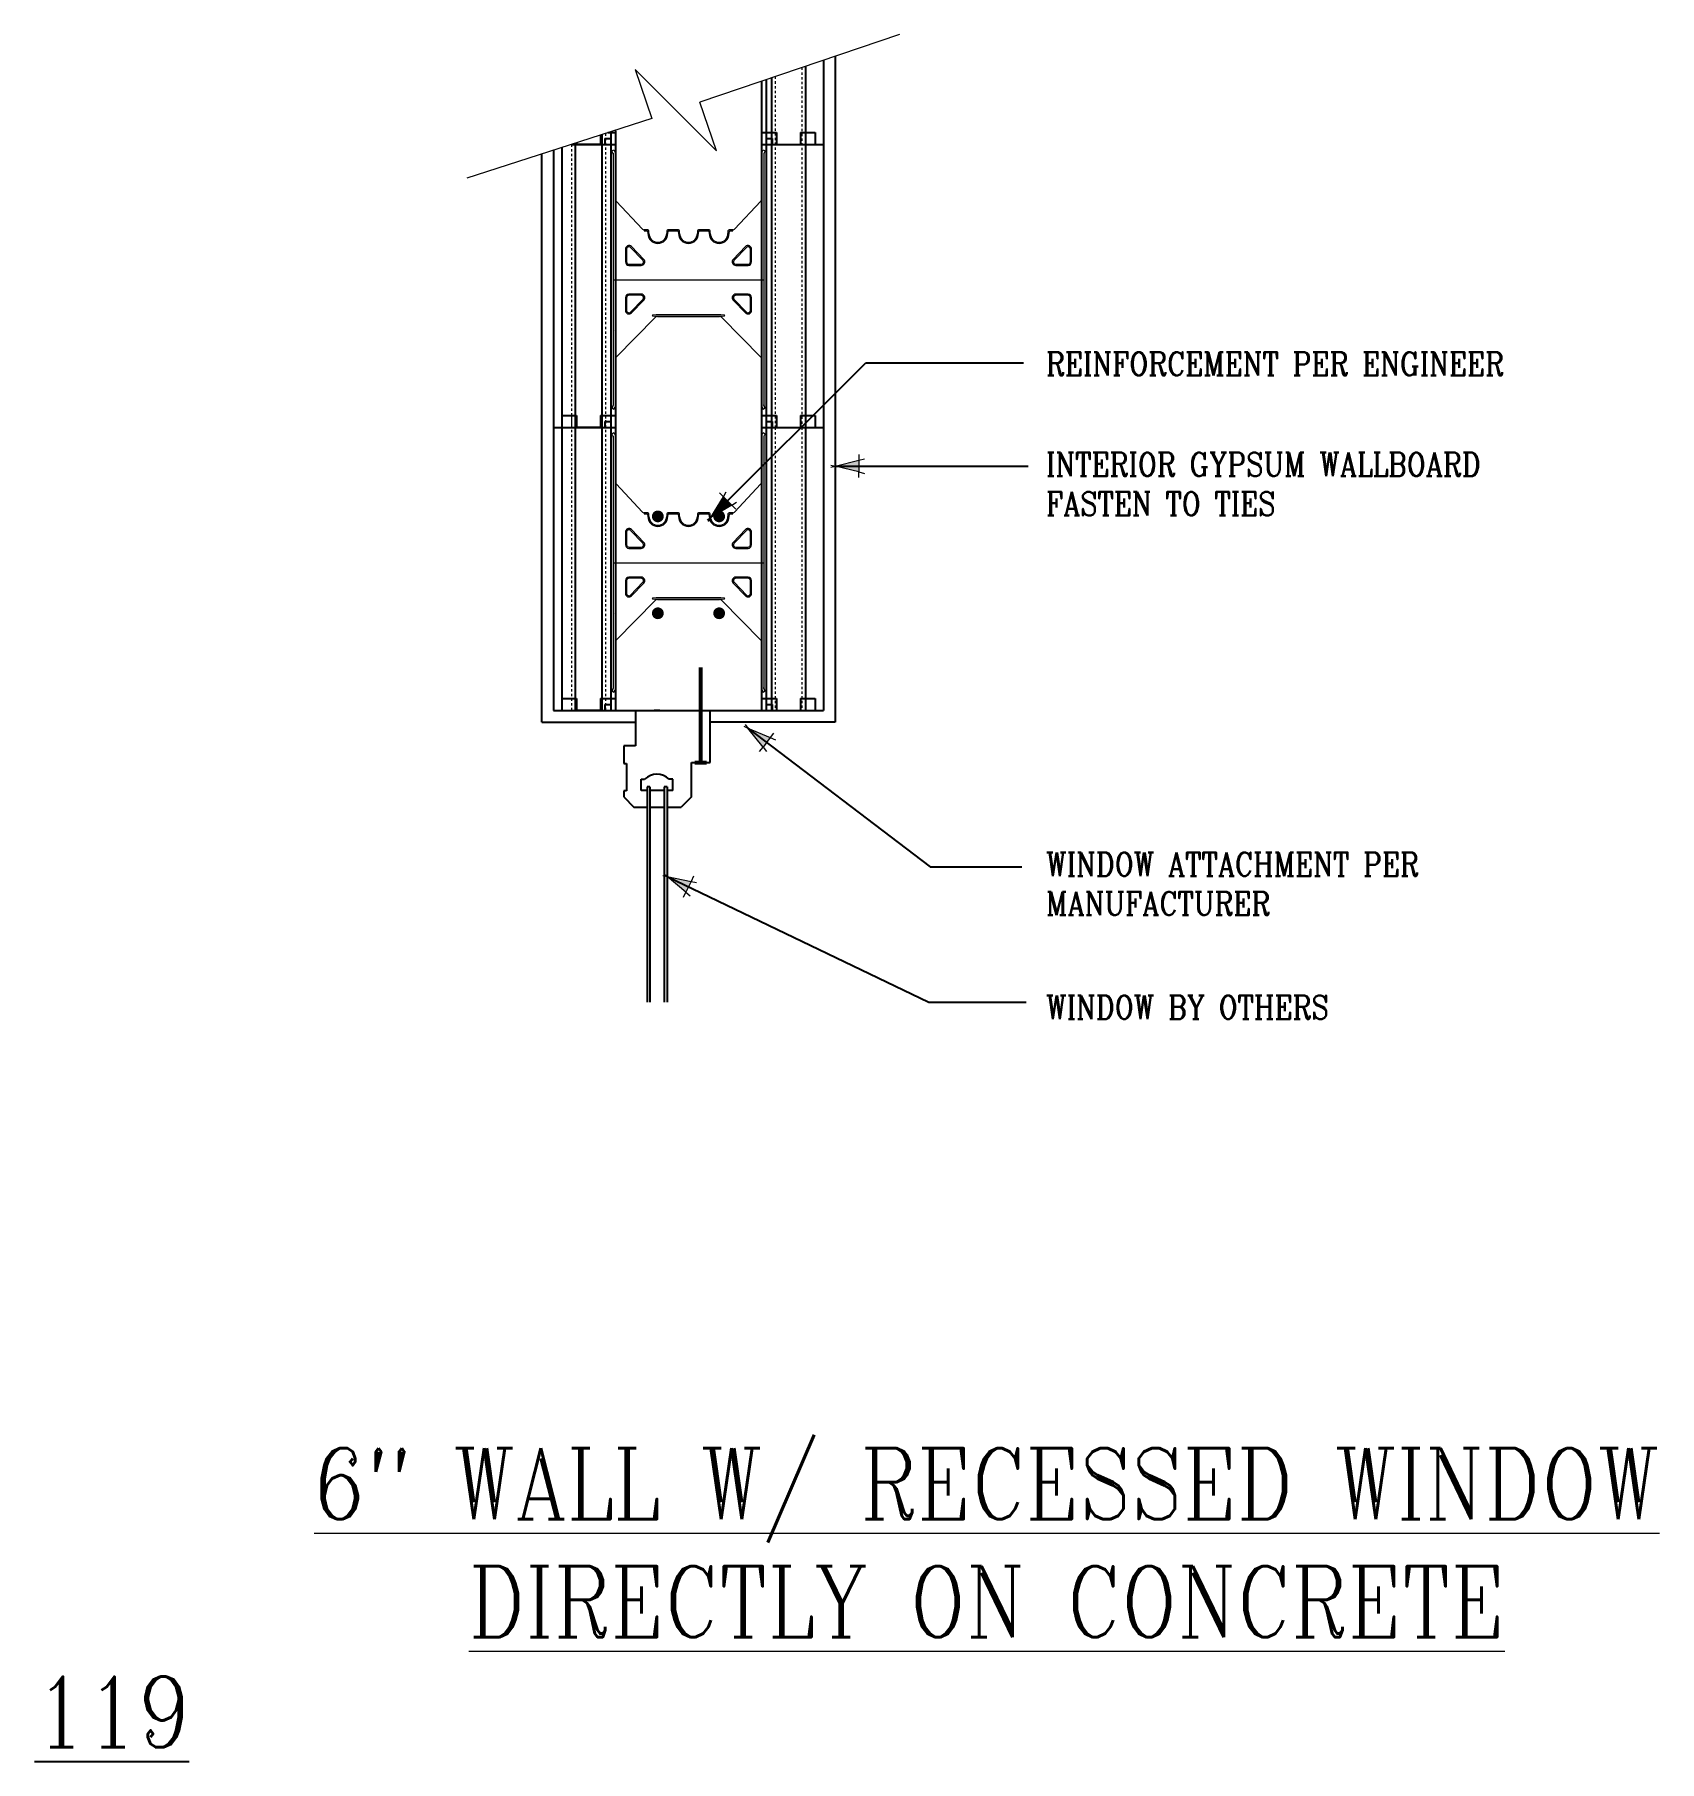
# Model space of a CAD drawing. Header units: inches. Extents: x -51.2 to 17.7, y 23.8 to 97.
import ezdxf

# ---------------------------------------------------------------- set-up
doc = ezdxf.new("R2010")
doc.units = ezdxf.units.IN
doc.header["$MEASUREMENT"] = 0
doc.linetypes.add('DASHED2', pattern=[0.375, 0.25, -0.125])
doc.linetypes.add('HIDDEN', pattern=[0.375, 0.25, -0.125])
doc.layers.get('Defpoints').update_dxf_attribs({"color": 252})
for name, color, linetype, lineweight in [('A2 Hatch', 8, 'Continuous', 9), ('A5 heavy', 5, 'Continuous', 53), ('DETAILS', 7, 'Continuous', 13), ('DIM', 3, 'Continuous', 13)]:
    doc.layers.add(name, color=color, linetype=linetype, lineweight=lineweight)
doc.styles.add('ARCTEXT', font='arctext.shx', dxfattribs={"width": 0.85})
doc.styles.add('RomanC', font='romanc.shx', dxfattribs={"width": 0.85, "height": 5})
doc.dimstyles.new('ARCTEXT 1-1', dxfattribs={"dimscale": 0, "dimtxt": 1, "dimasz": 1, "dimexe": 0.1875, "dimexo": 1, "dimgap": 0.5, "dimtad": 1, "dimdec": 4, "dimzin": 3, "dimdsep": 46, "dimlunit": 4, "dimtxsty": 'ARCTEXT', "dimblk": 'ARCHTICK', "dimcen": 1, "dimclrd": 256, "dimclre": 256, "dimclrt": 256, "dimadec": 0, "dimazin": 0, "dimtfac": 1, "dimtdec": 4, "dimtofl": 0, "dimtmove": 2, "dimatfit": 3, "dimldrblk": 'arrow', "dimfxl": 0, "dimtolj": 1, "dimtzin": 0, "dimarcsym": 0})

# ---------------------------------------------------------------- blocks, each defined once
blk = doc.blocks.new('_ArchTick')
at = {"color": 0, "linetype": 'ByBlock', "const_width": 0.15}
blk.add_lwpolyline([(-0.5, -0.5), (0.5, 0.5)], dxfattribs=at)
blk = doc.blocks.new('arrow')
at = {"layer": 'DIM'}
blk.add_hatch(color=253, dxfattribs=at).paths.add_polyline_path([(-2, 0.5), (-2, -0.5), (0, 0)])
at = {"layer": 'DIM', "lineweight": 9}
for points in [[(-2, 0.98), (-2, 0.5), (-2.47, 0.62)], [(0.37, 0.09), (0, 0)], [(0.37, -0.09), (0, 0)], [(-2, -0.98), (-2, -0.5), (-2.47, -0.62)]]:
    blk.add_lwpolyline(points, dxfattribs=at)
at = {"layer": 'DIM', "lineweight": 15}
blk.add_lwpolyline([(0, 0), (-2, -0.5), (-2, 0.5), (0, 0)], dxfattribs=at)

msp = doc.modelspace()

# ---------------------------------------------------------------- linework, layer by layer
at = {"ltscale": 0.15}
for p, q in [((-17.271, 96.097), (-17.271, 67.859)), ((-28.246, 92.359), (-27.221, 92.359)), ((-28.246, 92.359), (-27.221, 92.359)), ((-28.246, 92.359), (-27.221, 92.359)), ((-28.246, 92.358), (-27.221, 92.358)), ((-29.721, 67.859), (-29.721, 91.953)), ((-28.246, 80.359), (-27.221, 80.359)), ((-28.246, 80.359), (-27.221, 80.359)), ((-28.246, 80.359), (-27.221, 80.359)), ((-28.246, 80.359), (-27.221, 80.359)), ((-28.246, 80.359), (-27.221, 80.359)), ((-28.246, 80.359), (-27.221, 80.359)), ((-28.246, 80.358), (-27.221, 80.358)), ((-28.246, 80.358), (-27.221, 80.358)), ((-28.246, 68.359), (-27.221, 68.359)), ((-28.246, 68.359), (-27.221, 68.359)), ((-28.246, 68.359), (-27.221, 68.359)), ((-28.246, 68.358), (-27.221, 68.358)), ((-26.596, 68.359), (-20.396, 68.359)), ((-25.744, 68.359), (-25.744, 66.859)), ((-24.707, 68.359), (-24.957, 68.359)), ((-22.582, 66.141), (-22.582, 68.359)), ((-29.721, 67.859), (-25.744, 67.859)), ((-17.271, 67.859), (-22.582, 67.859)), ((-25.744, 66.859), (-26.244, 66.859)), ((-26.244, 66.859), (-26.244, 66.109)), ((-26.244, 66.109), (-26.119, 66.109)), ((-26.119, 66.109), (-26.119, 64.942)), ((-23.375, 64.692), (-23.375, 66.141)), ((-23.375, 66.141), (-22.582, 66.141)), ((-25.501, 64.956), (-25.501, 65.438)), ((-25.501, 65.438), (-25.355, 65.438)), ((-24.163, 65.438), (-24.31, 65.438)), ((-24.163, 64.956), (-24.163, 65.438)), ((-26.119, 64.942), (-26.244, 64.942)), ((-26.244, 64.942), (-26.244, 64.692)), ((-26.244, 64.692), (-25.81, 64.257)), ((-25.254, 64.956), (-25.501, 64.956)), ((-25.254, 65.118), (-25.254, 55.99)), ((-25.129, 65.118), (-25.254, 65.118)), ((-25.129, 65.118), (-25.129, 55.99)), ((-24.524, 64.956), (-25.129, 64.956)), ((-24.524, 65.118), (-24.524, 55.99)), ((-24.399, 65.118), (-24.524, 65.118)), ((-24.399, 65.118), (-24.399, 55.99)), ((-24.163, 64.956), (-24.399, 64.956)), ((-23.375, 64.692), (-23.81, 64.257)), ((-25.81, 64.257), (-25.254, 64.257)), ((-25.129, 64.257), (-24.524, 64.257)), ((-24.399, 64.257), (-23.81, 64.257))]:
    msp.add_line(p, q, dxfattribs=at)
at = {"color": 1}
for p, q in [((-18.536, 95.669), (-18.536, 80.359)), ((-17.771, 95.928), (-17.771, 80.359)), ((-20.396, 95.039), (-20.396, 92.359)), ((-20.196, 95.107), (-20.196, 80.359)), ((-19.981, 95.18), (-19.981, 80.359)), ((-28.465, 92.359), (-27.046, 92.359)), ((-28.465, 92.359), (-26.596, 92.359)), ((-28.465, 92.359), (-26.596, 92.359)), ((-28.465, 92.359), (-27.046, 92.359)), ((-28.465, 92.359), (-27.046, 92.359)), ((-28.465, 92.359), (-26.596, 92.359)), ((-28.465, 92.358), (-26.596, 92.358)), ((-28.465, 92.358), (-27.046, 92.358)), ((-28.296, 92.413), (-28.296, 80.359)), ((-27.171, 92.359), (-28.296, 92.359)), ((-27.171, 92.359), (-28.296, 92.359)), ((-27.171, 92.359), (-28.296, 92.359)), ((-27.171, 92.358), (-28.296, 92.358)), ((-28.246, 92.43), (-28.246, 92.359)), ((-28.246, 92.43), (-28.246, 92.359)), ((-27.221, 92.761), (-27.221, 92.359)), ((-27.221, 92.761), (-27.221, 92.359)), ((-27.171, 92.777), (-27.171, 80.359)), ((-27.046, 92.609), (-27.046, 92.359)), ((-27.046, 92.609), (-26.796, 92.609)), ((-27.046, 92.609), (-27.046, 92.359)), ((-27.046, 92.609), (-26.796, 92.609)), ((-26.919, 92.859), (-26.596, 92.859)), ((-26.919, 92.859), (-26.596, 92.859)), ((-26.796, 92.873), (-26.796, 80.359)), ((-26.796, 92.359), (-26.596, 92.359)), ((-26.796, 92.359), (-26.596, 92.359)), ((-26.796, 92.359), (-26.596, 92.359)), ((-26.796, 92.358), (-26.596, 92.358)), ((-26.596, 92.941), (-26.596, 80.359)), ((-26.596, 92.859), (-26.596, 92.359)), ((-26.596, 92.859), (-26.596, 92.359)), ((-20.396, 92.859), (-20.396, 80.359)), ((-20.396, 92.859), (-19.771, 92.859)), ((-20.396, 92.859), (-20.396, 92.359)), ((-20.396, 92.859), (-19.771, 92.859)), ((-20.396, 92.359), (-20.196, 92.359)), ((-20.396, 92.359), (-17.771, 92.359)), ((-20.396, 92.359), (-20.196, 92.359)), ((-20.396, 92.359), (-17.771, 92.359)), ((-20.196, 92.609), (-19.946, 92.609)), ((-20.196, 92.609), (-19.946, 92.609)), ((-19.981, 92.359), (-17.771, 92.359)), ((-19.981, 92.359), (-17.771, 92.359)), ((-19.946, 92.609), (-19.946, 92.359)), ((-19.946, 92.609), (-19.946, 92.359)), ((-19.771, 92.859), (-19.771, 92.359)), ((-19.771, 92.859), (-19.771, 92.359)), ((-18.746, 92.859), (-18.746, 92.359)), ((-18.746, 92.859), (-18.121, 92.859)), ((-18.746, 92.859), (-18.746, 92.359)), ((-18.746, 92.859), (-18.121, 92.859)), ((-18.121, 92.859), (-18.121, 92.359)), ((-18.121, 92.859), (-18.121, 92.359)), ((-29.221, 92.114), (-29.221, 80.359)), ((-28.871, 92.228), (-28.871, 80.359)), ((-28.871, 80.859), (-28.246, 80.859)), ((-28.871, 80.859), (-28.871, 68.359)), ((-28.871, 80.859), (-28.246, 80.859)), ((-28.871, 80.859), (-28.246, 80.859)), ((-28.871, 80.859), (-28.246, 80.859)), ((-28.296, 80.859), (-28.296, 68.359)), ((-28.246, 80.859), (-28.246, 80.359)), ((-28.246, 80.859), (-28.246, 80.359)), ((-28.246, 80.859), (-28.246, 80.359)), ((-28.246, 80.859), (-28.246, 80.359)), ((-27.221, 80.859), (-27.221, 80.359)), ((-27.221, 80.859), (-26.596, 80.859)), ((-27.221, 80.859), (-27.221, 80.359)), ((-27.221, 80.859), (-26.596, 80.859)), ((-27.221, 80.859), (-27.221, 80.359)), ((-27.221, 80.859), (-26.596, 80.859)), ((-27.221, 80.859), (-27.221, 80.359)), ((-27.221, 80.859), (-26.596, 80.859)), ((-27.171, 80.859), (-27.171, 68.359)), ((-27.046, 80.609), (-27.046, 80.359)), ((-27.046, 80.609), (-26.796, 80.609)), ((-27.046, 80.609), (-27.046, 80.359)), ((-27.046, 80.609), (-26.796, 80.609)), ((-27.046, 80.609), (-27.046, 80.359)), ((-27.046, 80.609), (-26.796, 80.609)), ((-27.046, 80.609), (-27.046, 80.359)), ((-27.046, 80.609), (-26.796, 80.609)), ((-26.796, 80.609), (-26.796, 68.359)), ((-26.596, 80.859), (-26.596, 68.359)), ((-26.596, 80.859), (-26.596, 80.359)), ((-26.596, 80.859), (-26.596, 80.359)), ((-26.596, 80.859), (-26.596, 80.359)), ((-26.596, 80.859), (-26.596, 80.359)), ((-20.396, 80.859), (-20.396, 68.359)), ((-20.396, 80.859), (-19.771, 80.859)), ((-20.396, 80.859), (-20.396, 80.359)), ((-20.396, 80.859), (-19.771, 80.859)), ((-20.396, 80.859), (-20.396, 80.359)), ((-20.396, 80.859), (-19.771, 80.859)), ((-20.396, 80.859), (-20.396, 80.359)), ((-20.396, 80.859), (-19.771, 80.859)), ((-20.396, 80.859), (-20.396, 80.359)), ((-20.196, 80.609), (-20.196, 68.359)), ((-20.196, 80.609), (-19.946, 80.609)), ((-20.196, 80.609), (-19.946, 80.609)), ((-20.196, 80.609), (-19.946, 80.609)), ((-20.196, 80.609), (-19.946, 80.609)), ((-19.946, 80.609), (-19.946, 80.359)), ((-19.946, 80.609), (-19.946, 80.359)), ((-19.946, 80.609), (-19.946, 80.359)), ((-19.946, 80.609), (-19.946, 80.359)), ((-19.771, 80.859), (-19.771, 80.359)), ((-19.771, 80.859), (-19.771, 80.359)), ((-19.771, 80.859), (-19.771, 80.359)), ((-19.771, 80.859), (-19.771, 80.359)), ((-18.746, 80.859), (-18.746, 80.359)), ((-18.746, 80.859), (-18.121, 80.859)), ((-18.746, 80.859), (-18.746, 80.359)), ((-18.746, 80.859), (-18.121, 80.859)), ((-18.746, 80.859), (-18.746, 80.359)), ((-18.746, 80.859), (-18.121, 80.859)), ((-18.746, 80.859), (-18.746, 80.359)), ((-18.746, 80.859), (-18.121, 80.859)), ((-18.121, 80.859), (-18.121, 80.359)), ((-18.121, 80.859), (-18.121, 80.359)), ((-18.121, 80.859), (-18.121, 80.359)), ((-18.121, 80.859), (-18.121, 80.359)), ((-29.221, 80.359), (-29.221, 68.359)), ((-29.221, 80.359), (-27.046, 80.359)), ((-29.221, 80.359), (-26.596, 80.359)), ((-29.221, 80.359), (-26.596, 80.359)), ((-29.221, 80.359), (-27.046, 80.359)), ((-29.221, 80.359), (-27.046, 80.359)), ((-29.221, 80.359), (-26.596, 80.359)), ((-29.221, 80.359), (-27.046, 80.359)), ((-29.221, 80.359), (-26.596, 80.359)), ((-29.221, 80.359), (-26.596, 80.359)), ((-29.221, 80.359), (-27.046, 80.359)), ((-29.221, 80.359), (-27.046, 80.359)), ((-29.221, 80.359), (-26.596, 80.359)), ((-29.221, 80.358), (-26.596, 80.358)), ((-29.221, 80.358), (-27.046, 80.358)), ((-29.221, 80.358), (-26.596, 80.358)), ((-29.221, 80.358), (-27.046, 80.358)), ((-27.171, 80.359), (-28.296, 80.359)), ((-27.171, 80.359), (-28.296, 80.359)), ((-27.171, 80.359), (-28.296, 80.359)), ((-27.171, 80.359), (-28.296, 80.359)), ((-27.171, 80.359), (-28.296, 80.359)), ((-27.171, 80.359), (-28.296, 80.359)), ((-27.171, 80.358), (-28.296, 80.358)), ((-27.171, 80.358), (-28.296, 80.358)), ((-26.796, 80.359), (-26.596, 80.359)), ((-26.796, 80.359), (-26.596, 80.359)), ((-26.796, 80.359), (-26.596, 80.359)), ((-26.796, 80.358), (-26.596, 80.358)), ((-20.396, 80.359), (-20.196, 80.359)), ((-20.396, 80.359), (-17.771, 80.359)), ((-20.396, 80.359), (-20.196, 80.359)), ((-20.396, 80.359), (-17.771, 80.359)), ((-20.396, 80.359), (-20.196, 80.359)), ((-20.396, 80.359), (-17.771, 80.359)), ((-20.396, 80.359), (-20.196, 80.359)), ((-20.396, 80.359), (-17.771, 80.359)), ((-19.981, 80.359), (-17.771, 80.359)), ((-19.981, 80.359), (-19.981, 68.359)), ((-19.981, 80.359), (-17.771, 80.359)), ((-19.981, 80.359), (-17.771, 80.359)), ((-19.981, 80.359), (-17.771, 80.359)), ((-18.536, 80.359), (-18.536, 68.359)), ((-17.771, 80.359), (-17.771, 68.359)), ((-28.871, 68.859), (-28.246, 68.859)), ((-28.871, 68.859), (-28.246, 68.859)), ((-28.246, 68.859), (-28.246, 68.359)), ((-28.246, 68.859), (-28.246, 68.359)), ((-27.221, 68.859), (-27.221, 68.359)), ((-27.221, 68.859), (-26.596, 68.859)), ((-27.221, 68.859), (-27.221, 68.359)), ((-27.221, 68.859), (-26.596, 68.859)), ((-26.596, 68.859), (-26.596, 68.359)), ((-26.596, 68.859), (-26.596, 68.359)), ((-20.396, 68.859), (-19.771, 68.859)), ((-20.396, 68.859), (-20.396, 68.359)), ((-20.396, 68.859), (-19.771, 68.859)), ((-20.396, 68.859), (-20.396, 68.359)), ((-19.771, 68.859), (-19.771, 68.359)), ((-19.771, 68.859), (-19.771, 68.359)), ((-18.746, 68.859), (-18.746, 68.359)), ((-18.746, 68.859), (-18.121, 68.859)), ((-18.746, 68.859), (-18.746, 68.359)), ((-18.746, 68.859), (-18.121, 68.859)), ((-18.121, 68.859), (-18.121, 68.359)), ((-18.121, 68.859), (-18.121, 68.359)), ((-29.221, 68.359), (-27.046, 68.359)), ((-29.221, 68.359), (-26.596, 68.359)), ((-29.221, 68.359), (-26.596, 68.359)), ((-29.221, 68.359), (-27.046, 68.359)), ((-29.221, 68.359), (-27.046, 68.359)), ((-29.221, 68.359), (-26.596, 68.359)), ((-29.221, 68.358), (-26.596, 68.358)), ((-29.221, 68.358), (-27.046, 68.358)), ((-27.171, 68.359), (-28.296, 68.359)), ((-27.171, 68.359), (-28.296, 68.359)), ((-27.171, 68.359), (-28.296, 68.359)), ((-27.171, 68.358), (-28.296, 68.358)), ((-27.046, 68.609), (-27.046, 68.359)), ((-27.046, 68.609), (-26.796, 68.609)), ((-27.046, 68.609), (-27.046, 68.359)), ((-27.046, 68.609), (-26.796, 68.609)), ((-26.796, 68.359), (-26.596, 68.359)), ((-26.796, 68.359), (-26.596, 68.359)), ((-26.796, 68.359), (-26.596, 68.359)), ((-26.796, 68.358), (-26.596, 68.358)), ((-20.396, 68.359), (-20.196, 68.359)), ((-20.396, 68.359), (-17.771, 68.359)), ((-20.396, 68.359), (-20.196, 68.359)), ((-20.396, 68.359), (-17.771, 68.359)), ((-20.196, 68.609), (-19.946, 68.609)), ((-20.196, 68.609), (-19.946, 68.609)), ((-19.981, 68.359), (-17.771, 68.359)), ((-19.981, 68.359), (-17.771, 68.359)), ((-19.946, 68.609), (-19.946, 68.359)), ((-19.946, 68.609), (-19.946, 68.359))]:
    msp.add_line(p, q, dxfattribs=at)
at = {"color": 1, "linetype": 'HIDDEN', "ltscale": 0.02}
for p, q in [((-28.246, 92.43), (-28.246, 92.359)), ((-28.246, 92.43), (-28.246, 92.359)), ((-27.221, 92.761), (-27.221, 92.359)), ((-27.221, 92.761), (-27.221, 92.359)), ((-26.919, 92.859), (-26.596, 92.859)), ((-26.919, 92.859), (-26.596, 92.859)), ((-20.396, 92.859), (-19.771, 92.859)), ((-20.396, 92.859), (-19.771, 92.859)), ((-20.196, 92.609), (-20.196, 92.359)), ((-20.196, 92.609), (-19.946, 92.609)), ((-20.196, 92.609), (-20.196, 92.359)), ((-20.196, 92.609), (-19.946, 92.609)), ((-19.946, 92.609), (-19.946, 92.359)), ((-19.946, 92.609), (-19.946, 92.359)), ((-19.771, 92.859), (-19.771, 92.359)), ((-19.771, 92.859), (-19.771, 92.359)), ((-18.746, 92.859), (-18.746, 92.359)), ((-18.746, 92.859), (-18.121, 92.859)), ((-18.746, 92.859), (-18.746, 92.359)), ((-18.746, 92.859), (-18.121, 92.859)), ((-18.121, 92.859), (-18.121, 92.359)), ((-18.121, 92.859), (-18.121, 92.359)), ((-28.871, 80.859), (-28.246, 80.859)), ((-28.871, 80.859), (-28.871, 80.359)), ((-28.871, 80.859), (-28.246, 80.859)), ((-28.871, 80.859), (-28.871, 80.359)), ((-28.871, 80.859), (-28.246, 80.859)), ((-28.871, 80.859), (-28.871, 80.359)), ((-28.871, 80.859), (-28.246, 80.859)), ((-28.871, 80.859), (-28.871, 80.359)), ((-28.246, 80.859), (-28.246, 80.359)), ((-28.246, 80.859), (-28.246, 80.359)), ((-28.246, 80.859), (-28.246, 80.359)), ((-28.246, 80.859), (-28.246, 80.359)), ((-27.221, 80.859), (-27.221, 80.359)), ((-27.221, 80.859), (-26.596, 80.859)), ((-27.221, 80.859), (-27.221, 80.359)), ((-27.221, 80.859), (-26.596, 80.859)), ((-27.221, 80.859), (-27.221, 80.359)), ((-27.221, 80.859), (-26.596, 80.859)), ((-27.221, 80.859), (-27.221, 80.359)), ((-27.221, 80.859), (-26.596, 80.859)), ((-20.396, 80.859), (-19.771, 80.859)), ((-20.396, 80.859), (-19.771, 80.859)), ((-20.396, 80.859), (-19.771, 80.859)), ((-20.396, 80.859), (-19.771, 80.859)), ((-20.196, 80.609), (-20.196, 80.359)), ((-20.196, 80.609), (-19.946, 80.609)), ((-20.196, 80.609), (-20.196, 80.359)), ((-20.196, 80.609), (-19.946, 80.609)), ((-20.196, 80.609), (-20.196, 80.359)), ((-20.196, 80.609), (-19.946, 80.609)), ((-20.196, 80.609), (-20.196, 80.359)), ((-20.196, 80.609), (-19.946, 80.609)), ((-19.946, 80.609), (-19.946, 80.359)), ((-19.946, 80.609), (-19.946, 80.359)), ((-19.946, 80.609), (-19.946, 80.359)), ((-19.946, 80.609), (-19.946, 80.359)), ((-19.771, 80.859), (-19.771, 80.359)), ((-19.771, 80.859), (-19.771, 80.359)), ((-19.771, 80.859), (-19.771, 80.359)), ((-19.771, 80.859), (-19.771, 80.359)), ((-18.746, 80.859), (-18.746, 80.359)), ((-18.746, 80.859), (-18.121, 80.859)), ((-18.746, 80.859), (-18.746, 80.359)), ((-18.746, 80.859), (-18.121, 80.859)), ((-18.746, 80.859), (-18.746, 80.359)), ((-18.746, 80.859), (-18.121, 80.859)), ((-18.746, 80.859), (-18.746, 80.359)), ((-18.746, 80.859), (-18.121, 80.859)), ((-18.121, 80.859), (-18.121, 80.359)), ((-18.121, 80.859), (-18.121, 80.359)), ((-18.121, 80.859), (-18.121, 80.359)), ((-18.121, 80.859), (-18.121, 80.359)), ((-28.871, 68.859), (-28.246, 68.859)), ((-28.871, 68.859), (-28.871, 68.359)), ((-28.871, 68.859), (-28.246, 68.859)), ((-28.871, 68.859), (-28.871, 68.359)), ((-28.246, 68.859), (-28.246, 68.359)), ((-28.246, 68.859), (-28.246, 68.359)), ((-27.221, 68.859), (-27.221, 68.359)), ((-27.221, 68.859), (-26.596, 68.859)), ((-27.221, 68.859), (-27.221, 68.359)), ((-27.221, 68.859), (-26.596, 68.859)), ((-20.396, 68.859), (-19.771, 68.859)), ((-20.396, 68.859), (-19.771, 68.859)), ((-19.771, 68.859), (-19.771, 68.359)), ((-19.771, 68.859), (-19.771, 68.359)), ((-18.746, 68.859), (-18.746, 68.359)), ((-18.746, 68.859), (-18.121, 68.859)), ((-18.746, 68.859), (-18.746, 68.359)), ((-18.746, 68.859), (-18.121, 68.859)), ((-18.121, 68.859), (-18.121, 68.359)), ((-18.121, 68.859), (-18.121, 68.359)), ((-20.196, 68.609), (-20.196, 68.359)), ((-20.196, 68.609), (-19.946, 68.609)), ((-20.196, 68.609), (-20.196, 68.359)), ((-20.196, 68.609), (-19.946, 68.609)), ((-19.946, 68.609), (-19.946, 68.359)), ((-19.946, 68.609), (-19.946, 68.359))]:
    msp.add_line(p, q, dxfattribs=at)
at = {"ltscale": 0.15, "const_width": 0.25}
for points in [[(-24.921, 76.584, 1), (-24.671, 76.584, 1)], [(-22.321, 76.584, 1), (-22.071, 76.584, 1)], [(-24.921, 72.476, 1), (-24.671, 72.476, 1)], [(-22.321, 72.476, 1), (-22.071, 72.476, 1)]]:
    msp.add_lwpolyline(points, format="xyb", close=True, dxfattribs=at)
at = {"ltscale": 0.15}
msp.add_arc((-24.832, 64.915), 0.739, 45, 135, dxfattribs=at)
at = {"layer": 'A2 Hatch', "linetype": 'DASHED2', "ltscale": 0.15}
for p, q in [((-19.821, 95.234), (-19.821, 80.359)), ((-18.696, 95.615), (-18.696, 80.359)), ((-28.456, 92.362), (-28.456, 80.359)), ((-27.011, 92.829), (-27.011, 80.359)), ((-28.456, 80.859), (-28.456, 68.359)), ((-27.011, 80.859), (-27.011, 68.359)), ((-19.821, 80.359), (-19.821, 68.359)), ((-18.696, 80.359), (-18.696, 68.359))]:
    msp.add_line(p, q, dxfattribs=at)
at = {"layer": 'A5 heavy', "ltscale": 0.15}
for p, q in [((-22.978, 66.141), (-22.978, 70.182)), ((-23.228, 66.141), (-22.728, 66.141))]:
    msp.add_line(p, q, dxfattribs=at)
at = {"layer": 'DETAILS', "color": 6, "lineweight": 20}
for p, q in [((-26.748, 92.085), (-26.661, 92.135)), ((-26.702, 92.006), (-26.748, 92.085)), ((-26.696, 91.984), (-26.696, 81.286)), ((-26.696, 91.945), (-26.696, 91.981)), ((-26.661, 92.135), (-26.602, 92.033)), ((-26.596, 92.008), (-26.596, 90.029)), ((-20.396, 90.029), (-20.396, 92.008)), ((-20.389, 92.033), (-20.33, 92.135)), ((-20.33, 92.135), (-20.243, 92.085)), ((-20.296, 91.984), (-20.296, 81.286)), ((-20.296, 91.981), (-20.296, 91.945)), ((-20.243, 92.085), (-20.289, 92.006)), ((-26.596, 90.029), (-26.596, 83.267)), ((-26.568, 89.959), (-25.45, 88.769)), ((-21.541, 88.769), (-20.423, 89.959)), ((-20.396, 83.267), (-20.396, 90.029)), ((-25.378, 88.739), (-25.371, 88.739)), ((-25.221, 88.739), (-25.378, 88.739)), ((-25.371, 88.739), (-25.371, 88.689)), ((-25.371, 88.689), (-25.271, 88.689)), ((-25.221, 88.639), (-25.221, 88.584)), ((-25.171, 88.584), (-25.171, 88.689)), ((-24.421, 88.689), (-24.421, 88.584)), ((-23.921, 88.739), (-24.371, 88.739)), ((-24.371, 88.584), (-24.371, 88.639)), ((-24.321, 88.689), (-23.971, 88.689)), ((-23.921, 88.639), (-23.921, 88.584)), ((-23.871, 88.584), (-23.871, 88.689)), ((-23.121, 88.689), (-23.121, 88.584)), ((-22.621, 88.739), (-23.071, 88.739)), ((-23.071, 88.584), (-23.071, 88.639)), ((-23.021, 88.689), (-22.671, 88.689)), ((-22.621, 88.639), (-22.621, 88.584)), ((-22.571, 88.584), (-22.571, 88.689)), ((-21.821, 88.689), (-21.821, 88.584)), ((-21.613, 88.739), (-21.771, 88.739)), ((-21.771, 88.584), (-21.771, 88.639)), ((-21.721, 88.689), (-21.621, 88.689)), ((-21.621, 88.689), (-21.621, 88.739)), ((-21.621, 88.739), (-21.613, 88.739)), ((-26.171, 87.92), (-26.171, 87.379)), ((-26.121, 87.92), (-26.121, 87.379)), ((-25.429, 87.448), (-25.948, 87.989)), ((-25.393, 87.482), (-25.912, 88.023)), ((-21.079, 88.023), (-21.598, 87.482)), ((-21.043, 87.989), (-21.562, 87.448)), ((-20.871, 87.379), (-20.871, 87.92)), ((-20.821, 87.379), (-20.821, 87.92)), ((-26.021, 87.279), (-25.501, 87.279)), ((-26.021, 87.229), (-25.501, 87.229)), ((-21.49, 87.279), (-20.971, 87.279)), ((-21.49, 87.229), (-20.971, 87.229)), ((-26.696, 86.609), (-20.296, 86.609)), ((-26.171, 85.859), (-26.171, 85.317)), ((-26.121, 85.859), (-26.121, 85.317)), ((-25.501, 86.009), (-26.021, 86.009)), ((-25.501, 85.959), (-26.021, 85.959)), ((-25.948, 85.248), (-25.429, 85.789)), ((-25.912, 85.214), (-25.393, 85.755)), ((-21.598, 85.755), (-21.079, 85.214)), ((-21.562, 85.789), (-21.043, 85.248)), ((-20.971, 86.009), (-21.49, 86.009)), ((-20.971, 85.959), (-21.49, 85.959)), ((-20.871, 85.317), (-20.871, 85.859)), ((-20.821, 85.317), (-20.821, 85.859)), ((-26.566, 83.338), (-24.915, 85.015)), ((-24.866, 85.129), (-25.022, 85.113)), ((-25.022, 85.094), (-24.866, 85.079)), ((-23.496, 85.129), (-24.866, 85.129)), ((-24.866, 85.079), (-23.496, 85.079)), ((-24.808, 85.059), (-23.496, 85.059)), ((-22.125, 85.129), (-23.496, 85.129)), ((-23.496, 85.079), (-22.125, 85.079)), ((-23.496, 85.059), (-22.183, 85.059)), ((-21.969, 85.113), (-22.125, 85.129)), ((-22.125, 85.079), (-21.969, 85.094)), ((-22.077, 85.015), (-20.425, 83.338)), ((-26.596, 81.259), (-26.596, 83.267)), ((-20.396, 83.267), (-20.396, 81.259)), ((-26.696, 81.322), (-26.696, 81.286)), ((-20.296, 81.286), (-20.296, 81.322)), ((-26.702, 81.261), (-26.748, 81.182)), ((-26.748, 81.182), (-26.661, 81.132)), ((-26.661, 81.132), (-26.602, 81.234)), ((-20.389, 81.234), (-20.33, 81.132)), ((-20.33, 81.132), (-20.243, 81.182)), ((-20.243, 81.182), (-20.289, 81.261)), ((-26.748, 80.085), (-26.661, 80.135)), ((-26.702, 80.006), (-26.748, 80.085)), ((-26.696, 79.984), (-26.696, 69.286)), ((-26.696, 79.945), (-26.696, 79.981)), ((-26.661, 80.135), (-26.602, 80.033)), ((-26.596, 80.008), (-26.596, 78.029)), ((-20.396, 78.029), (-20.396, 80.008)), ((-20.389, 80.033), (-20.33, 80.135)), ((-20.33, 80.135), (-20.243, 80.085)), ((-20.296, 79.984), (-20.296, 69.286)), ((-20.296, 79.981), (-20.296, 79.945)), ((-20.243, 80.085), (-20.289, 80.006)), ((-26.596, 78.029), (-26.596, 71.267)), ((-26.568, 77.959), (-25.45, 76.769)), ((-21.541, 76.769), (-20.423, 77.959)), ((-20.396, 71.267), (-20.396, 78.029)), ((-25.378, 76.739), (-25.371, 76.739)), ((-25.221, 76.739), (-25.378, 76.739)), ((-25.371, 76.739), (-25.371, 76.689)), ((-25.371, 76.689), (-25.271, 76.689)), ((-25.221, 76.639), (-25.221, 76.584)), ((-25.171, 76.584), (-25.171, 76.689)), ((-24.421, 76.689), (-24.421, 76.584)), ((-23.921, 76.739), (-24.371, 76.739)), ((-24.371, 76.584), (-24.371, 76.639)), ((-24.321, 76.689), (-23.971, 76.689)), ((-23.921, 76.639), (-23.921, 76.584)), ((-23.871, 76.584), (-23.871, 76.689)), ((-23.121, 76.689), (-23.121, 76.584)), ((-22.621, 76.739), (-23.071, 76.739)), ((-23.071, 76.584), (-23.071, 76.639)), ((-23.021, 76.689), (-22.671, 76.689)), ((-22.621, 76.639), (-22.621, 76.584)), ((-22.571, 76.584), (-22.571, 76.689)), ((-21.821, 76.689), (-21.821, 76.584)), ((-21.613, 76.739), (-21.771, 76.739)), ((-21.771, 76.584), (-21.771, 76.639)), ((-21.721, 76.689), (-21.621, 76.689)), ((-21.621, 76.689), (-21.621, 76.739)), ((-21.621, 76.739), (-21.613, 76.739)), ((-26.171, 75.92), (-26.171, 75.379)), ((-26.121, 75.92), (-26.121, 75.379)), ((-25.429, 75.448), (-25.948, 75.989)), ((-25.393, 75.482), (-25.912, 76.023)), ((-21.079, 76.023), (-21.598, 75.482)), ((-21.043, 75.989), (-21.562, 75.448)), ((-20.871, 75.379), (-20.871, 75.92)), ((-20.821, 75.379), (-20.821, 75.92)), ((-26.021, 75.279), (-25.501, 75.279)), ((-26.021, 75.229), (-25.501, 75.229)), ((-21.49, 75.279), (-20.971, 75.279)), ((-21.49, 75.229), (-20.971, 75.229)), ((-26.696, 74.609), (-20.296, 74.609)), ((-25.501, 74.009), (-26.021, 74.009)), ((-20.971, 74.009), (-21.49, 74.009)), ((-26.171, 73.859), (-26.171, 73.317)), ((-26.121, 73.859), (-26.121, 73.317)), ((-25.501, 73.959), (-26.021, 73.959)), ((-25.948, 73.248), (-25.429, 73.789)), ((-25.912, 73.214), (-25.393, 73.755)), ((-21.598, 73.755), (-21.079, 73.214)), ((-21.562, 73.789), (-21.043, 73.248)), ((-20.971, 73.959), (-21.49, 73.959)), ((-20.871, 73.317), (-20.871, 73.859)), ((-20.821, 73.317), (-20.821, 73.859)), ((-26.566, 71.338), (-24.915, 73.015)), ((-24.866, 73.129), (-25.022, 73.113)), ((-25.022, 73.094), (-24.866, 73.079)), ((-23.496, 73.129), (-24.866, 73.129)), ((-24.866, 73.079), (-23.496, 73.079)), ((-24.808, 73.059), (-23.496, 73.059)), ((-22.125, 73.129), (-23.496, 73.129)), ((-23.496, 73.079), (-22.125, 73.079)), ((-23.496, 73.059), (-22.183, 73.059)), ((-21.969, 73.113), (-22.125, 73.129)), ((-22.125, 73.079), (-21.969, 73.094)), ((-22.077, 73.015), (-20.425, 71.338)), ((-26.596, 69.259), (-26.596, 71.267)), ((-20.396, 71.267), (-20.396, 69.259)), ((-26.702, 69.261), (-26.748, 69.182)), ((-26.748, 69.182), (-26.661, 69.132)), ((-26.696, 69.322), (-26.696, 69.286)), ((-26.661, 69.132), (-26.602, 69.234)), ((-20.389, 69.234), (-20.33, 69.132)), ((-20.33, 69.132), (-20.243, 69.182)), ((-20.296, 69.286), (-20.296, 69.322)), ((-20.243, 69.182), (-20.289, 69.261))]:
    msp.add_line(p, q, dxfattribs=at)
for centre, radius, start, end in [((-26.746, 91.981), 0.05, 0, 30), ((-26.646, 92.008), 0.05, 0, 30), ((-20.346, 92.008), 0.05, 150, 180), ((-20.246, 91.981), 0.05, 150, 180), ((-26.496, 90.029), 0.1, 180, 223.83086), ((-20.496, 90.029), 0.1, 316.16914, 360), ((-25.378, 88.839), 0.1, 223.83086, 270), ((-25.271, 88.639), 0.05, 360, 90), ((-25.221, 88.689), 0.05, 0, 90), ((-24.371, 88.689), 0.05, 90, 180), ((-24.321, 88.639), 0.05, 90, 180), ((-23.971, 88.639), 0.05, 360, 90), ((-23.921, 88.689), 0.05, 0, 90), ((-23.071, 88.689), 0.05, 90, 180), ((-23.021, 88.639), 0.05, 90, 180), ((-22.671, 88.639), 0.05, 0, 90), ((-22.621, 88.689), 0.05, 0, 90), ((-21.771, 88.689), 0.05, 90, 180), ((-21.721, 88.639), 0.05, 90, 180), ((-21.613, 88.839), 0.1, 270, 316.16914), ((-26.021, 87.92), 0.15, 43.83086, 180), ((-26.021, 87.92), 0.1, 43.83086, 180), ((-24.796, 88.584), 0.425, 180, 360), ((-24.796, 88.584), 0.375, 180, 0), ((-23.496, 88.584), 0.425, 180, 270), ((-23.496, 88.584), 0.375, 180, 270), ((-23.496, 88.584), 0.425, 270, 0), ((-23.496, 88.584), 0.375, 270, 0), ((-22.196, 88.584), 0.425, 180, 0), ((-22.196, 88.584), 0.375, 180, 0), ((-20.971, 87.92), 0.15, 0, 136.16914), ((-20.971, 87.92), 0.1, 0, 136.16914), ((-26.021, 87.379), 0.15, 180, 270), ((-26.021, 87.379), 0.1, 180, 270), ((-25.501, 87.379), 0.15, 270, 43.83086), ((-25.501, 87.379), 0.1, 270, 43.83086), ((-21.49, 87.379), 0.15, 136.16914, 270), ((-21.49, 87.379), 0.1, 136.16914, 270), ((-20.971, 87.379), 0.15, 270, 0), ((-20.971, 87.379), 0.1, 270, 360), ((-26.021, 85.859), 0.15, 90, 180), ((-26.021, 85.859), 0.1, 90, 180), ((-25.501, 85.859), 0.15, 316.16914, 90), ((-25.501, 85.859), 0.1, 316.16914, 90), ((-21.49, 85.859), 0.15, 90, 223.83086), ((-21.49, 85.859), 0.1, 90, 223.83086), ((-20.971, 85.859), 0.15, 360, 90), ((-20.971, 85.859), 0.1, 0, 90), ((-26.021, 85.317), 0.15, 180, 316.16914), ((-26.021, 85.317), 0.1, 180, 316.16914), ((-25.021, 85.104), 0.01, 97.40989, 262.59011), ((-24.808, 84.909), 0.15, 90, 135), ((-22.183, 84.909), 0.15, 45, 90), ((-21.971, 85.104), 0.01, 277.40989, 82.59011), ((-20.971, 85.317), 0.15, 223.83086, 360), ((-20.971, 85.317), 0.1, 223.83086, 0), ((-26.596, 84.522), 0.1, 180, 209.74488), ((-26.496, 83.267), 0.1, 135, 180), ((-20.496, 83.267), 0.1, 360, 45), ((-26.746, 81.286), 0.05, 330, 360), ((-26.646, 81.259), 0.05, 330, 360), ((-20.346, 81.259), 0.05, 180, 210), ((-20.246, 81.286), 0.05, 180, 210), ((-26.746, 79.981), 0.05, 0, 30), ((-26.646, 80.008), 0.05, 0, 30), ((-20.346, 80.008), 0.05, 150, 180), ((-20.246, 79.981), 0.05, 150, 180), ((-26.496, 78.029), 0.1, 180, 223.83086), ((-20.496, 78.029), 0.1, 316.16914, 360), ((-25.378, 76.839), 0.1, 223.83086, 270), ((-25.271, 76.639), 0.05, 360, 90), ((-25.221, 76.689), 0.05, 0, 90), ((-24.796, 76.584), 0.425, 180, 360), ((-24.796, 76.584), 0.375, 180, 0), ((-24.371, 76.689), 0.05, 90, 180), ((-24.321, 76.639), 0.05, 90, 180), ((-23.971, 76.639), 0.05, 360, 90), ((-23.921, 76.689), 0.05, 0, 90), ((-23.496, 76.584), 0.425, 180, 270), ((-23.496, 76.584), 0.375, 180, 270), ((-23.496, 76.584), 0.425, 270, 0), ((-23.496, 76.584), 0.375, 270, 0), ((-23.071, 76.689), 0.05, 90, 180), ((-23.021, 76.639), 0.05, 90, 180), ((-22.671, 76.639), 0.05, 0, 90), ((-22.621, 76.689), 0.05, 0, 90), ((-22.196, 76.584), 0.425, 180, 0), ((-22.196, 76.584), 0.375, 180, 0), ((-21.771, 76.689), 0.05, 90, 180), ((-21.721, 76.639), 0.05, 90, 180), ((-21.613, 76.839), 0.1, 270, 316.16914), ((-26.021, 75.92), 0.15, 43.83086, 180), ((-26.021, 75.92), 0.1, 43.83086, 180), ((-25.501, 75.379), 0.15, 270, 43.83086), ((-25.501, 75.379), 0.1, 270, 43.83086), ((-21.49, 75.379), 0.15, 136.16914, 270), ((-21.49, 75.379), 0.1, 136.16914, 270), ((-20.971, 75.92), 0.15, 0, 136.16914), ((-20.971, 75.92), 0.1, 0, 136.16914), ((-26.021, 75.379), 0.15, 180, 270), ((-26.021, 75.379), 0.1, 180, 270), ((-20.971, 75.379), 0.15, 270, 0), ((-20.971, 75.379), 0.1, 270, 360), ((-26.021, 73.859), 0.15, 90, 180), ((-25.501, 73.859), 0.15, 316.16914, 90), ((-21.49, 73.859), 0.15, 90, 223.83086), ((-20.971, 73.859), 0.15, 360, 90), ((-26.021, 73.317), 0.15, 180, 316.16914), ((-26.021, 73.859), 0.1, 90, 180), ((-26.021, 73.317), 0.1, 180, 316.16914), ((-25.501, 73.859), 0.1, 316.16914, 90), ((-21.49, 73.859), 0.1, 90, 223.83086), ((-20.971, 73.317), 0.15, 223.83086, 360), ((-20.971, 73.317), 0.1, 223.83086, 0), ((-20.971, 73.859), 0.1, 0, 90), ((-26.596, 72.522), 0.1, 180, 209.74488), ((-25.021, 73.104), 0.01, 97.40989, 262.59011), ((-24.808, 72.909), 0.15, 90, 135), ((-22.183, 72.909), 0.15, 45, 90), ((-21.971, 73.104), 0.01, 277.40989, 82.59011), ((-26.496, 71.267), 0.1, 135, 180), ((-20.496, 71.267), 0.1, 360, 45), ((-26.746, 69.286), 0.05, 330, 360), ((-26.646, 69.259), 0.05, 330, 360), ((-20.346, 69.259), 0.05, 180, 210), ((-20.246, 69.286), 0.05, 180, 210)]:
    msp.add_arc(centre, radius, start, end, dxfattribs=at)
at = {"layer": 'DIM'}
for p, q in [((-14.548, 97.018), (-23.014, 94.153)), ((-25.759, 95.53), (-25.057, 93.46)), ((-22.312, 92.083), (-25.759, 95.53)), ((-22.312, 92.083), (-23.014, 94.153)), ((-25.057, 93.46), (-32.895, 90.927))]:
    msp.add_line(p, q, dxfattribs=at)

# ---------------------------------------------------------------- texts
at = {"layer": 'Defpoints', "insert": (-47.946, 27.385), "char_height": 3, "width": 90.08, "attachment_point": 2, "style": 'RomanC'}
msp.add_mtext('{\\L119\\P}\\P            ', dxfattribs=at)
at = {"layer": 'DIM', "color": 3, "char_height": 1, "width": 22.68955, "attachment_point": 1, "style": 'RomanC'}
for s, insert in [('REINFORCEMENT PER ENGINEER', (-8.336, 83.554)), ('INTERIOR GYPSUM WALLBOARD FASTEN TO TIES', (-8.336, 79.289)), ('WINDOW ATTACHMENT PER MANUFACTURER', (-8.336, 62.334)), ('WINDOW BY OTHERS', (-8.336, 56.269))]:
    msp.add_mtext(s, dxfattribs=dict(at, insert=insert))
at = {"layer": 'DIM', "insert": (-10.849, 37.064), "char_height": 3, "width": 71.4165, "attachment_point": 2, "style": 'RomanC'}
msp.add_mtext('{\\L6" WALL W/ RECESSED WINDOW DIRECTLY ON CONCRETE}\\P               ', dxfattribs=at)

# ---------------------------------------------------------------- leaders
at = {"layer": 'DIM', "ltscale": 0.15}
for points in [[(-22.546, 76.532), (-15.982, 83.096), (-9.294, 83.096)], [(-17.271, 78.718), (-9.092, 78.718)], [(-20.978, 67.609), (-13.246, 61.724), (-9.36, 61.724)], [(-24.399, 61.313), (-13.309, 55.984), (-9.183, 55.984)]]:
    msp.add_leader(points, dimstyle='ARCTEXT 1-1', override={"dimscale": 1, "dimasz": 0.5, "dimtad": 0}, dxfattribs=at)

doc.saveas('drawing.dxf')
